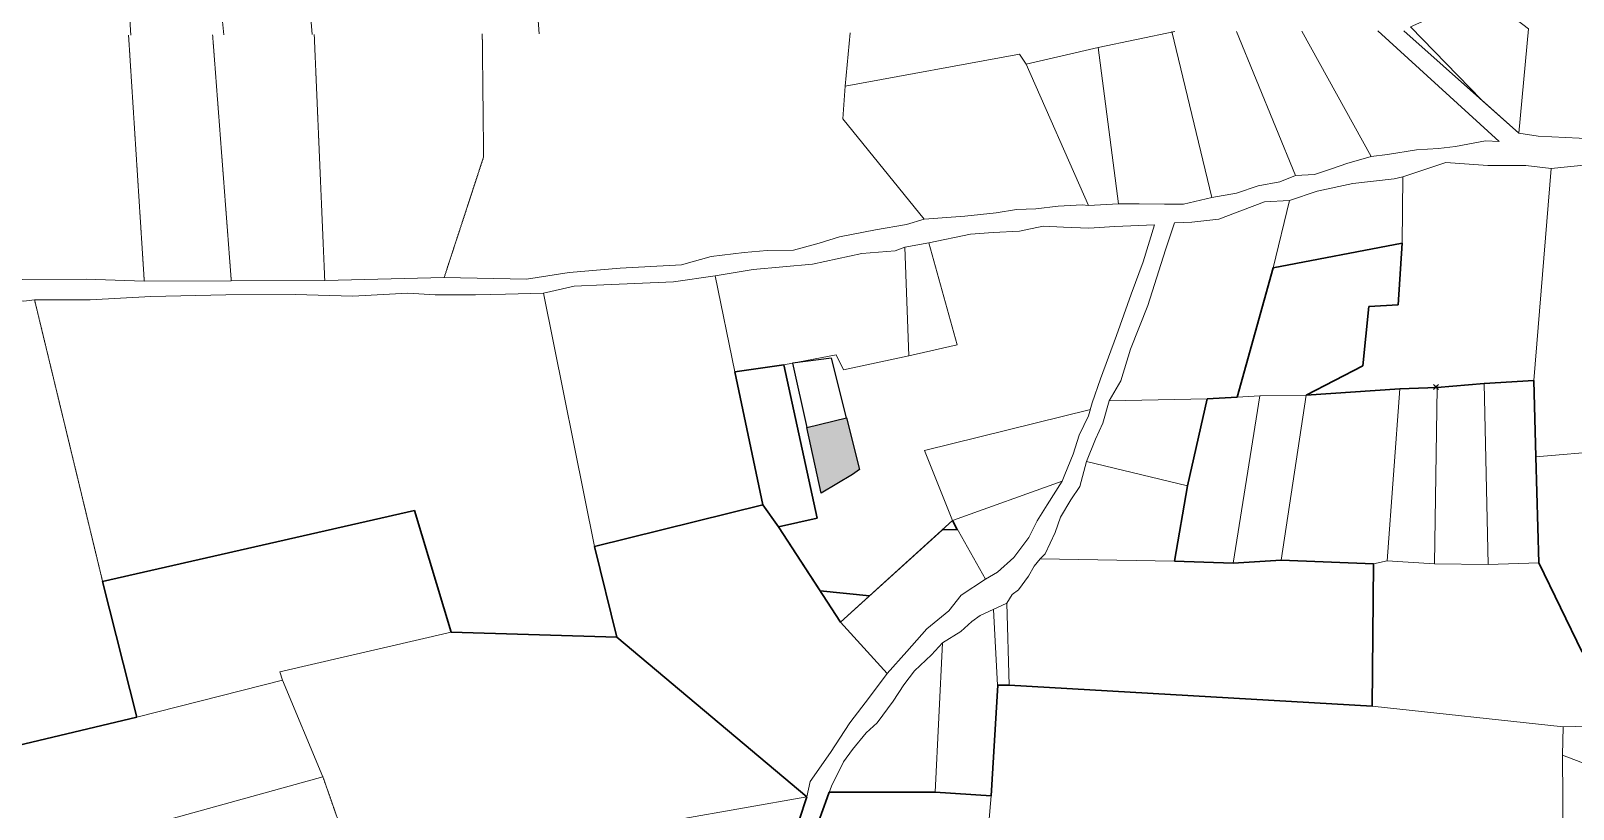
# Model space of a CAD drawing. Header units: millimetres. Extents: x 605783 to 626520, y 1302882 to 1324778.
# Drawn here: x 624418 to 625326, y 1323643 to 1324102 of the extents above; entities that cross this region are included whole.
import ezdxf

# ---------------------------------------------------------------- set-up
doc = ezdxf.new("R2010")
doc.units = ezdxf.units.MM
doc.header["$PDMODE"] = 35
doc.header["$PDSIZE"] = 1.5
doc.linetypes.add('HIDDEN', pattern=[0.375, 0.25, -0.125])
for name, color, linetype in [('-2', 1, 'Continuous'), ('2', 7, 'Continuous'), ('3', 7, 'Continuous'), ('44', 7, 'Continuous'), ('CVL_CUADCON_LIN', 8, 'Continuous'), ('CVL_CUADCON_TIT', 1, 'Continuous')]:
    doc.layers.add(name, color=color, linetype=linetype)

msp = doc.modelspace()

# ---------------------------------------------------------------- hatches: boundary and pattern name
at = {"true_color": 0x000000}
h = msp.add_hatch(color=18, dxfattribs=at)
h.dxf.hatch_style = 1
h.paths.add_polyline_path([(624898.40003, 1323873.55856), (624874.97903, 1323867.98006), (624883.49895, 1323829.14694), (624901.99562, 1323840.19097), (624905.99854, 1323843.12518)])

# ---------------------------------------------------------------- linework, layer by layer
at = {"layer": '-2', "color": 1, "linetype": 'Continuous', "lineweight": 15}
for p, q in [((624573.99879, 1324213.52294), (624583.69579, 1324099.38594)), ((624531.59779, 1324099.20494), (624521.74579, 1324197.83394)), ((624476.70479, 1324099.01394), (624472.26079, 1324181.05794)), ((624715.15879, 1324129.00694), (624717.42879, 1324099.85194))]:
    msp.add_line(p, q, dxfattribs=at)
at = {"color": 7, "true_color": 0xffffff, "elevation": 612.8067}
for points in [[(624898.40003, 1323873.55856), (624889.6346, 1323908.66566), (624866.69357, 1323905.74449), (624874.97903, 1323867.98006), (624898.40003, 1323873.55856)], [(624874.97903, 1323867.98006), (624898.40003, 1323873.55856), (624905.99854, 1323843.12518), (624901.99562, 1323840.19097), (624883.49895, 1323829.14694), (624874.97903, 1323867.98006)]]:
    msp.add_lwpolyline(points, dxfattribs=at)
at = {"layer": '2', "color": 1, "linetype": 'Continuous', "lineweight": 15}
for p, q in [((624897.61679, 1324068.95993), (624900.64179, 1324100.48593)), ((625046.76979, 1324091.76193), (625091.75979, 1324101.15193)), ((625089.99179, 1324101.14493), (625113.72179, 1324003.33293)), ((625128.08979, 1324101.27793), (625162.91379, 1324016.44493)), ((625207.54479, 1324027.51093), (625166.65179, 1324101.41193)), ((625282.89479, 1324036.38693), (625211.35479, 1324101.56793)), ((625226.83679, 1324101.62193), (625294.55279, 1324041.25093)), ((624897.61679, 1324068.95993), (625000.29179, 1324087.77793)), ((625000.29179, 1324087.77793), (625004.31379, 1324081.90793)), ((625004.31379, 1324081.90793), (625046.76979, 1324091.76193)), ((625046.76979, 1324091.76193), (625058.65779, 1323999.60293)), ((625040.89579, 1323998.78393), (625004.31379, 1324081.90793)), ((625226.22979, 1324015.56193), (625225.71479, 1323976.45693)), ((625313.58179, 1324020.52293), (625303.35779, 1323895.65293)), ((625040.89579, 1323998.78393), (625058.65779, 1323999.60293)), ((625149.72279, 1323962.01893), (625159.37979, 1324001.56493)), ((624932.77579, 1323974.23893), (624947.00679, 1323976.67593)), ((624935.15179, 1323910.18793), (624932.77579, 1323974.23893)), ((624947.00679, 1323976.67593), (624963.54779, 1323916.67893)), ((625149.72279, 1323962.01893), (625225.71479, 1323976.45693)), ((625225.71479, 1323976.45693), (625223.44279, 1323940.15893)), ((625128.65479, 1323885.73093), (625149.72279, 1323962.01893)), ((624484.71279, 1323954.10293), (624535.98079, 1323954.26293)), ((624535.98079, 1323954.26293), (624591.05479, 1323954.43493)), ((624591.05479, 1323954.43493), (624661.35179, 1323956.17893)), ((624832.64879, 1323900.78893), (624820.97679, 1323957.26293)), ((624749.94279, 1323797.76293), (624719.88179, 1323947.06793)), ((625206.17579, 1323939.26693), (625202.64279, 1323904.24693)), ((625223.44279, 1323940.15893), (625206.17579, 1323939.26693)), ((624963.54779, 1323916.67893), (624935.15179, 1323910.18793)), ((624861.56679, 1323904.74293), (624892.24879, 1323910.73693)), ((624892.24879, 1323910.73693), (624896.61279, 1323901.86893)), ((624896.61279, 1323901.86893), (624935.15179, 1323910.18793)), ((624832.64879, 1323900.78893), (624861.56679, 1323904.74293)), ((624849.06479, 1323822.38393), (624832.64879, 1323900.78893)), ((624861.56679, 1323904.74293), (624881.21879, 1323814.53193)), ((625202.64279, 1323904.24693), (625169.27679, 1323886.96393)), ((625224.38179, 1323890.63193), (625169.27679, 1323886.96393)), ((625224.38179, 1323890.63193), (625216.85379, 1323789.36193)), ((625246.47079, 1323891.48993), (625224.38179, 1323890.63193)), ((625246.47079, 1323891.48993), (625244.76379, 1323787.63793)), ((625245.71079, 1323891.74893), (625246.47079, 1323891.48993)), ((625246.47079, 1323891.48993), (625245.71079, 1323891.74893)), ((625274.15479, 1323893.83093), (625246.47079, 1323891.48993)), ((625303.35779, 1323895.65293), (625274.15479, 1323893.83093)), ((625274.15479, 1323893.83093), (625276.48979, 1323787.15693)), ((625303.35779, 1323895.65293), (625304.58179, 1323850.69593)), ((624944.33779, 1323854.35293), (625042.06479, 1323878.59893)), ((625110.87979, 1323884.84293), (625053.21479, 1323883.71493)), ((625110.87979, 1323884.84293), (625099.36979, 1323833.62893)), ((625128.65479, 1323885.73093), (625110.87979, 1323884.84293)), ((625141.86079, 1323886.65193), (625126.22579, 1323787.97993)), ((625141.86079, 1323886.65193), (625128.65479, 1323885.73093)), ((625169.27679, 1323886.96393), (625141.86079, 1323886.65193)), ((625169.27679, 1323886.96393), (625154.41379, 1323789.80893)), ((624960.80679, 1323813.03193), (624944.33779, 1323854.35293)), ((625304.58179, 1323850.69593), (625394.23479, 1323858.17993)), ((625039.88479, 1323847.84593), (625099.36979, 1323833.62893)), ((625306.19579, 1323788.21393), (625304.58179, 1323850.69593)), ((624960.80679, 1323813.03193), (625025.45779, 1323836.36693)), ((625099.36979, 1323833.62893), (625091.71279, 1323789.24293)), ((624643.97279, 1323819.08293), (624460.15979, 1323777.27593)), ((624665.42979, 1323747.30493), (624643.97279, 1323819.08293)), ((624749.94279, 1323797.76293), (624849.06479, 1323822.38393)), ((624849.06479, 1323822.38393), (624858.27279, 1323809.47493)), ((624858.27279, 1323809.47493), (624881.21879, 1323814.53193)), ((624858.27279, 1323809.47493), (624894.87579, 1323753.26793)), ((624894.87579, 1323753.26793), (624960.80679, 1323813.03193)), ((624960.80679, 1323813.03193), (624980.22279, 1323778.54493)), ((624763.17679, 1323744.48693), (624749.94279, 1323797.76293)), ((625012.41479, 1323790.58793), (625091.71279, 1323789.24293)), ((625091.71279, 1323789.24293), (625126.22579, 1323787.97993)), ((625126.22579, 1323787.97993), (625154.41379, 1323789.80893)), ((625154.41379, 1323789.80893), (625208.97279, 1323787.64093)), ((625208.97279, 1323787.64093), (625208.16079, 1323703.84293)), ((625208.97279, 1323787.64093), (625216.85379, 1323789.36193)), ((625216.85379, 1323789.36193), (625244.76379, 1323787.63793)), ((625244.76379, 1323787.63793), (625276.48979, 1323787.15693)), ((625276.48979, 1323787.15693), (625306.19579, 1323788.21393)), ((625306.19579, 1323788.21393), (625331.73479, 1323735.46393)), ((624987.40679, 1323716.08993), (624985.10579, 1323760.77293)), ((624992.96179, 1323764.35393), (624994.25979, 1323716.04193)), ((624894.87579, 1323753.26793), (624922.29079, 1323722.96893)), ((624564.52579, 1323723.94393), (624665.42979, 1323747.30493)), ((624665.42979, 1323747.30493), (624763.17679, 1323744.48693)), ((624763.17679, 1323744.48693), (624875.07679, 1323650.40293)), ((624950.68779, 1323653.11993), (624954.96979, 1323741.11293)), ((624566.07479, 1323719.12593), (624564.52579, 1323723.94393)), ((624480.39179, 1323697.36593), (624566.07479, 1323719.12593)), ((624589.98979, 1323662.09393), (624566.07479, 1323719.12593)), ((624983.67179, 1323650.85293), (624987.66079, 1323716.08893)), ((624994.25979, 1323716.04193), (624987.40679, 1323716.08993)), ((625208.16079, 1323703.84293), (624994.25979, 1323716.04193)), ((624397.48979, 1323677.65093), (624480.39179, 1323697.36593)), ((625320.52879, 1323691.61093), (625208.16079, 1323703.84293)), ((625320.52879, 1323691.61093), (625320.16279, 1323674.85293)), ((625335.50679, 1323692.01093), (625320.52879, 1323691.61093)), ((625320.16279, 1323674.85293), (625321.02379, 1323575.55293)), ((624496.96579, 1323636.48693), (624589.98979, 1323662.09393)), ((624888.26379, 1323653.11093), (624950.68779, 1323653.11993)), ((624950.68779, 1323653.11993), (624983.67179, 1323650.85293)), ((624875.07679, 1323650.40293), (624709.51779, 1323621.28393)), ((624858.49779, 1323599.78593), (624875.07679, 1323650.40293)), ((624979.82379, 1323606.69393), (624983.67179, 1323650.85293))]:
    msp.add_line(p, q, dxfattribs=at)
for points in [[(624944.22379, 1323990.60593), (624896.21979, 1324049.66893), (624897.61679, 1324068.95993)], [(625294.55279, 1324041.25093), (625305.97979, 1324039.50693), (625330.09579, 1324038.31293), (625350.65679, 1324037.35993), (625367.91479, 1324037.66793), (625382.38479, 1324036.44393), (625397.61579, 1324035.72893), (625410.81479, 1324035.51593), (625424.76879, 1324036.82893), (625431.87279, 1324037.35993), (625442.52479, 1324039.67993), (625451.65179, 1324042.75793), (625454.42879, 1324047.34093)], [(625207.54479, 1324027.51093), (625217.18579, 1324028.81193), (625234.18179, 1324031.40593), (625247.12279, 1324032.20893), (625257.27079, 1324033.51093), (625274.77179, 1324036.86893), (625282.89479, 1324036.38693)], [(625162.91379, 1324016.44493), (625174.07979, 1324016.98793), (625184.72679, 1324020.57893), (625193.09279, 1324023.40093), (625207.54479, 1324027.51093)], [(625226.22979, 1324015.56193), (625251.41579, 1324024.01493), (625276.28079, 1324022.31293), (625298.61679, 1324022.15293), (625313.58179, 1324020.52293)], [(625313.58179, 1324020.52293), (625346.34879, 1324023.84393), (625366.65979, 1324024.45893), (625404.99779, 1324025.70893)], [(625113.72179, 1324003.33293), (625128.17879, 1324005.91893), (625140.85479, 1324010.27793), (625153.79079, 1324012.60493), (625162.91379, 1324016.44493)], [(625159.37979, 1324001.56493), (625175.66079, 1324007.03493), (625196.75979, 1324011.70893), (625221.14479, 1324014.32793), (625226.22979, 1324015.56193)], [(624944.22379, 1323990.60593), (624968.07479, 1323992.45893), (624986.59679, 1323994.29493), (624998.51779, 1323996.36493), (625009.93879, 1323996.65493), (625023.13079, 1323998.22093), (625037.34079, 1323999.02793), (625040.89579, 1323998.78393)], [(625058.65779, 1323999.60293), (625070.84079, 1323999.64093), (625085.81579, 1323999.43293), (625096.98279, 1323999.46793), (625113.72179, 1324003.33293)], [(625091.68979, 1323988.52493), (625101.92679, 1323988.77093), (625117.67779, 1323990.69093), (625131.67379, 1323995.92393), (625144.65179, 1324000.90893), (625159.37979, 1324001.56493)], [(624661.35179, 1323956.17893), (624709.83079, 1323955.31493), (624734.94379, 1323959.20493), (624765.13779, 1323961.83993), (624801.17179, 1323963.73093), (624818.66779, 1323968.61393), (624838.20179, 1323970.96193), (624851.64979, 1323972.27493), (624867.13079, 1323972.32293), (624882.34479, 1323976.43593), (624894.26079, 1323980.28493), (624915.56479, 1323984.41693), (624933.82879, 1323987.52393), (624944.22379, 1323990.60593)], [(624947.00679, 1323976.67593), (624971.40879, 1323981.83393), (624984.86879, 1323982.75393), (625000.35879, 1323983.65793), (625014.33879, 1323986.60593), (625026.26479, 1323986.01193), (625041.23779, 1323985.39793), (625056.47379, 1323986.30393), (625079.76579, 1323987.21793)], [(625043.06679, 1323882.41393), (625048.09479, 1323896.65893), (625057.39879, 1323922.09793), (625066.19879, 1323946.51893), (625073.24079, 1323965.59893), (625079.76579, 1323987.21793)], [(625091.68979, 1323988.52493), (625086.41479, 1323972.50093), (625075.86679, 1323939.68893), (625065.80179, 1323913.99293), (625060.02779, 1323895.42493), (625053.21479, 1323883.71493)], [(624820.97679, 1323957.26293), (624843.33779, 1323960.91193), (624878.38879, 1323964.21593), (624907.36679, 1323970.35793), (624927.17679, 1323971.99293), (624932.77579, 1323974.23893)], [(624331.93479, 1323951.08393), (624363.64979, 1323953.72393), (624413.13579, 1323955.14993), (624450.44579, 1323955.26493), (624484.71279, 1323954.10293)], [(624719.88179, 1323947.06793), (624737.93179, 1323951.25493), (624755.45079, 1323951.89193), (624796.58279, 1323953.62893), (624820.97679, 1323957.26293)], [(624333.00079, 1323941.45893), (624363.23579, 1323945.81293), (624378.71879, 1323945.70193), (624401.29379, 1323943.25493), (624413.72579, 1323942.40493), (624420.07679, 1323943.11993)], [(624420.07679, 1323943.11993), (624452.82179, 1323943.13993), (624488.62679, 1323945.16893), (624532.79979, 1323946.12193), (624573.66879, 1323946.33793), (624607.67579, 1323945.33193), (624639.92479, 1323947.13293), (624656.16179, 1323945.99993), (624679.76979, 1323946.08493), (624697.54079, 1323946.46593), (624719.88179, 1323947.06793)], [(625025.45779, 1323836.36693), (625026.96679, 1323840.18293), (625032.00279, 1323852.14193), (625035.51779, 1323863.33293), (625041.06179, 1323874.78393), (625043.06679, 1323882.41393)], [(625053.21479, 1323883.71493), (625049.45279, 1323870.48993), (625045.16979, 1323861.07593), (625039.88479, 1323847.84593)], [(625039.88479, 1323847.84593), (625035.87479, 1323833.09593), (625030.57179, 1323825.20193), (625024.51479, 1323815.01893), (625021.24479, 1323806.11593), (625015.45079, 1323793.39193), (625012.41479, 1323790.58793)], [(624980.22279, 1323778.54493), (624987.31579, 1323782.63193), (624996.93079, 1323791.30193), (625005.77379, 1323803.01793), (625010.81679, 1323812.94393), (625016.62179, 1323822.36293), (625025.45779, 1323836.36693)], [(625012.41479, 1323790.58793), (625008.87579, 1323786.25693), (625005.59679, 1323780.40193), (624999.78679, 1323772.25293), (624995.98879, 1323769.44593), (624992.96179, 1323764.35393)], [(624922.29079, 1323722.96893), (624933.92179, 1323735.96493), (624945.80479, 1323749.21493), (624958.71279, 1323759.92693), (624966.04179, 1323769.09793), (624980.22279, 1323778.54493)], [(624992.96179, 1323764.35393), (624977.24979, 1323757.18993), (624972.18579, 1323753.61793), (624965.85979, 1323747.75293), (624954.96979, 1323741.11293)], [(624954.96979, 1323741.11293), (624948.39479, 1323733.97693), (624938.52879, 1323724.54393), (624932.21179, 1323716.39293), (624925.89879, 1323706.71793), (624916.55179, 1323693.98293), (624909.97279, 1323688.11893), (624901.88479, 1323678.18293), (624896.57879, 1323671.05193), (624889.52179, 1323656.54593)], [(624875.07679, 1323650.40293), (624877.07779, 1323659.30193), (624888.94679, 1323676.36393), (624900.30779, 1323693.93193), (624911.93279, 1323708.96093), (624922.29079, 1323722.96893)], [(624889.52179, 1323656.54593), (624887.00779, 1323649.67793), (624881.97879, 1323635.68593), (624873.66079, 1323618.88893), (624870.91979, 1323603.88993), (624863.87579, 1323585.57193), (624858.60079, 1323569.54793), (624853.30579, 1323559.11293), (624843.47179, 1323540.27793)]]:
    msp.add_lwpolyline(points, dxfattribs=at)
msp.add_point((625245.71079, 1323891.74893), dxfattribs=at)
at = {"layer": '3', "color": 1, "linetype": 'HIDDEN', "lineweight": 15}
for p, q in [((624475.45379, 1324099.00693), (624484.71279, 1323954.10293)), ((624535.98079, 1323954.26293), (624524.98079, 1324099.17893)), ((624584.84679, 1324099.38693), (624591.05479, 1323954.43493)), ((624420.07679, 1323943.11993), (624460.15979, 1323777.27593)), ((624460.15979, 1323777.27593), (624480.39179, 1323697.36593)), ((624589.98979, 1323662.09393), (624599.27279, 1323635.46893))]:
    msp.add_line(p, q, dxfattribs=at)
msp.add_lwpolyline([(624661.35179, 1323956.17893), (624684.62579, 1324027.31393), (624683.84179, 1324099.73193)], dxfattribs=at)
at = {"layer": '44', "color": 1, "linetype": 'Continuous', "lineweight": 15}
msp.add_line((625320.16279, 1323674.85293), (625384.08879, 1323650.28093), dxfattribs=at)
at = {"layer": 'CVL_CUADCON_LIN', "color": 1, "lineweight": 15, "ltscale": 0.5}
msp.add_line((625294.55279, 1324041.25093), (625300.15621, 1324102.81067), dxfattribs=at)
at = {"layer": 'CVL_CUADCON_LIN', "color": 1, "lineweight": 15, "ltscale": 0.5, "flags": 128}
msp.add_lwpolyline([(625230.7076, 1324103.97287), (625272.53314, 1324060.88216), (625294.55279, 1324041.25093), (625300.15621, 1324102.81067), (625284.46838, 1324114.69648), (625280.46043, 1324126.21934)], close=True, dxfattribs=at)
msp.add_lwpolyline([(625230.7076, 1324103.97287), (625272.53314, 1324060.88216), (625294.55279, 1324041.25093)], dxfattribs=at)
at = {"layer": 'CVL_CUADCON_TIT', "color": 1, "lineweight": 30, "ltscale": 0.5}
for p, q in [((625149.72279, 1323962.01893), (625225.71479, 1323976.45693)), ((625225.71479, 1323976.45693), (625223.44279, 1323940.15893)), ((625128.65479, 1323885.73093), (625149.72279, 1323962.01893)), ((625206.17579, 1323939.26693), (625202.64279, 1323904.24693)), ((625223.44279, 1323940.15893), (625206.17579, 1323939.26693)), ((624832.64879, 1323900.78893), (624861.56679, 1323904.74293)), ((624849.06479, 1323822.38393), (624832.64879, 1323900.78893)), ((624861.56679, 1323904.74293), (624881.21879, 1323814.53193)), ((625202.64279, 1323904.24693), (625169.27679, 1323886.96393)), ((625169.27679, 1323886.96393), (625224.38179, 1323890.63193)), ((625224.38179, 1323890.63193), (625246.47079, 1323891.48993)), ((625246.47079, 1323891.48993), (625274.15479, 1323893.83093)), ((625274.15479, 1323893.83093), (625303.35779, 1323895.65293)), ((625303.35779, 1323895.65293), (625304.58179, 1323850.69593)), ((625099.36979, 1323833.62893), (625110.87979, 1323884.84293)), ((625110.87979, 1323884.84293), (625128.65479, 1323885.73093)), ((625304.58179, 1323850.69593), (625306.19579, 1323788.21393)), ((625091.71279, 1323789.24293), (625099.36979, 1323833.62893)), ((624460.15979, 1323777.27593), (624643.97279, 1323819.08293)), ((624643.97279, 1323819.08293), (624665.42979, 1323747.30493)), ((624749.94279, 1323797.76293), (624849.06479, 1323822.38393)), ((624849.06479, 1323822.38393), (624749.94279, 1323797.76293)), ((624858.27279, 1323809.47493), (624849.06479, 1323822.38393)), ((624881.21879, 1323814.53193), (624858.27279, 1323809.47493)), ((624858.27279, 1323809.47493), (624882.86781, 1323771.7072)), ((624894.87579, 1323753.26793), (624858.27279, 1323809.47493)), ((624954.90016, 1323807.6778), (624894.87579, 1323753.26793)), ((624912.00368, 1323768.79373), (624960.80679, 1323813.03193)), ((624963.69807, 1323807.89638), (624954.90016, 1323807.6778)), ((624960.80679, 1323813.03193), (624963.69807, 1323807.89638)), ((624763.17679, 1323744.48693), (624749.94279, 1323797.76293)), ((624749.94279, 1323797.76293), (624763.17679, 1323744.48693)), ((625126.22579, 1323787.97993), (625091.71279, 1323789.24293)), ((625154.41379, 1323789.80893), (625126.22579, 1323787.97993)), ((625208.97279, 1323787.64093), (625154.41379, 1323789.80893)), ((625208.16079, 1323703.84293), (625208.97279, 1323787.64093)), ((625306.19579, 1323788.21393), (625331.73479, 1323735.46393)), ((624480.39179, 1323697.36593), (624460.15979, 1323777.27593)), ((624882.86781, 1323771.7072), (624912.00368, 1323768.79373)), ((624665.42979, 1323747.30493), (624763.17679, 1323744.48693)), ((624763.17679, 1323744.48693), (624875.07679, 1323650.40293)), ((624983.67179, 1323650.85293), (624987.66074, 1323716.08815)), ((624987.66074, 1323716.08815), (624994.25979, 1323716.04193)), ((624994.25979, 1323716.04193), (625208.16079, 1323703.84293)), ((624397.48979, 1323677.65093), (624480.39179, 1323697.36593)), ((624887.00779, 1323649.67793), (624888.26442, 1323653.11093)), ((624888.26442, 1323653.11093), (624950.68779, 1323653.11993)), ((624950.68779, 1323653.11993), (624983.67179, 1323650.85293)), ((624875.07679, 1323650.40293), (624858.49779, 1323599.78593)), ((624881.97879, 1323635.68593), (624887.00779, 1323649.67793))]:
    msp.add_line(p, q, dxfattribs=at)

doc.saveas('drawing.dxf')
